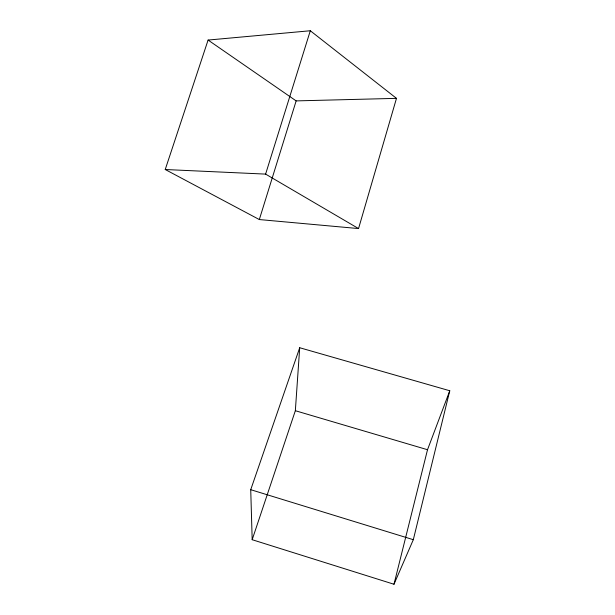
<?xml version="1.0" encoding="UTF-8"?>
<svg xmlns="http://www.w3.org/2000/svg" width="615" height="615" viewBox="0 0 615 615"><rect width="100%" height="100%" fill="white"/><g stroke="black" fill="none" stroke-linecap="round" stroke-linejoin="round"><path stroke-width="0.92" d="M252.181 539.709L295.346 410.712L299.705 347.736L449.765 390.756L413.318 539.693L393.984 584.25L252.181 539.709L250.728 489.694L299.705 347.736M393.984 584.25L427.517 449.726L449.765 390.756M358.545 228.572L396.483 98.354L310.306 30.75L208.093 40.06L165.235 169.517L259.322 219.555L358.545 228.572L265.603 174.107L165.235 169.517M259.322 219.555L296.153 100.898L396.483 98.354M265.603 174.107L310.306 30.75M295.346 410.712L427.517 449.726M250.728 489.694L413.318 539.693M208.093 40.06L296.153 100.898"/></g></svg>
